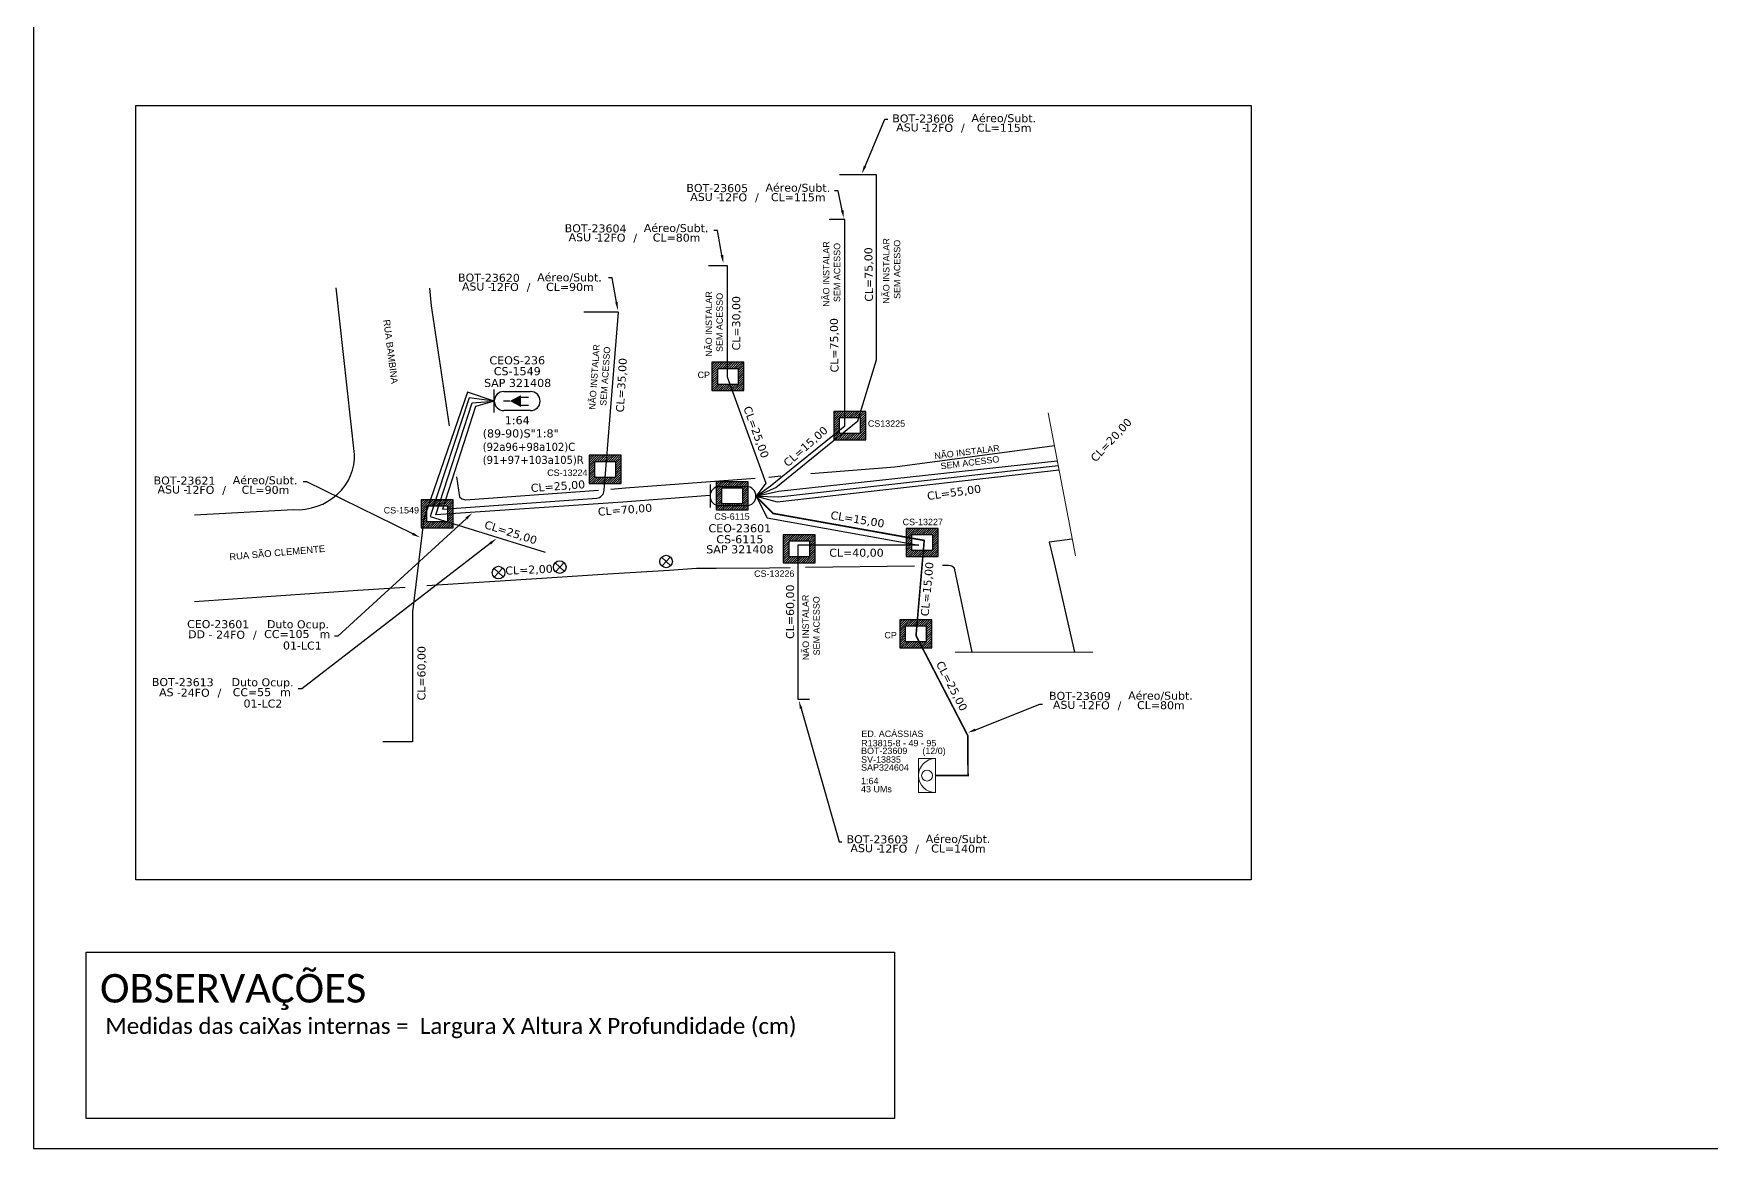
# Model space of a CAD drawing. Extents: x -89 to 749, y 705 to 1299.
# Drawn here: x -89.3 to 330, y 705 to 983.7 of the extents above; entities that cross this region are included whole.
import ezdxf
from ezdxf import colors
from ezdxf.entities.mleader import LeaderData, LeaderLine
from ezdxf.enums import TextEntityAlignment as Align
from ezdxf.math import Vec2, Vec3

# ---------------------------------------------------------------- set-up
doc = ezdxf.new("R2010")
doc.units = 0
for name, color, linetype in [('10.1-Caixas Subterrâneas', 5, 'Continuous'), ('20.4-CEOS', 1, 'Continuous'), ('20.5-CEO', 1, 'Continuous'), ('CAP a instalar', 1, 'Continuous'), ('celulas gpon', 7, 'Continuous'), ('cerco área', 2, 'Continuous'), ('label_cabos', 7, 'Continuous'), ('Legenda', 1, 'Continuous'), ('locais', 7, 'Continuous'), ('locais legendas', 7, 'Continuous'), ('QUADRA', 7, 'Continuous'), ('Segmento de Logradouro Texto', 238, 'Continuous')]:
    doc.layers.add(name, color=color, linetype=linetype)
for name, color, linetype, lineweight in [("20.0-LEGENDA DOS CDO'S", 1, 'Continuous', 0), ('20.1-CDO_INTERIOR', 1, 'Continuous', 0), ('Segmento Logradouro Texto', 7, 'Continuous', 0)]:
    doc.layers.add(name, color=color, linetype=linetype, lineweight=lineweight)
doc.layers.add('EXTRA', color=50, linetype='Continuous', plot=False)
doc.styles.add('ARIAL', font='arial.ttf')
doc.styles.add('DIGICADE', font='arial.ttf')
doc.styles.add('siredit', font='verdana.ttf')
doc.styles.get("Standard").update_dxf_attribs({"font": 'arial.ttf'})
doc.styles.add('WMF-Calibri0', font='calibri.ttf')
doc.linetypes.add('FENCELINE1', pattern='A,0.25,-0.1,[133,ltypeshp.shx,S=0.1,R=0,X=-0.1,Y=0],-0.1,1', length=1.45)

# ---------------------------------------------------------------- blocks, each defined once
blk = doc.blocks.new('*U89')
at = {"layer": '20.4-CEOS', "color": 7, "style": 'siredit'}
for tag, p in [('FIBRAS_SPLITTER', (0, 0)), ('FIBRAS_TOP_C', (0, -4.13)), ('RESERVA_FINAIS', (0, -5.46))]:
    blk.add_attdef(tag, p, '', height=1.01, dxfattribs=at)
for tag, p, flags in [('ID_ATIVIDADE', (0, -6.77), 3), ('QTDE', (0, -9.4), 1), ('FATOR', (0, -8.09), 1), ('FID', (0, -10.71), 1)]:
    blk.add_attdef(tag, p, '', height=1.01, dxfattribs=dict(at, flags=flags))
blk = doc.blocks.new('*X59')
at = {"color": 0, "linetype": 'Continuous'}
for p, q in [((-1.25, 0.34099), (-0.49099, 1.1)), ((-1.25, 0.517767), (-0.667767, 1.1)), ((-1.25, 0.694544), (-0.844544, 1.1)), ((-1.25, 0.87132), (-1.02132, 1.1)), ((-1.25, 1.048097), (-1.198097, 1.1)), ((-1.25, 0.164214), (-0.8035, 0.610714)), ((-1.25, -0.012563), (-0.8035, 0.433937)), ((-1.25, -0.18934), (-0.8035, 0.25716)), ((-1.25, -0.366117), (-0.8035, 0.080383)), ((-0.789214, 0.625), (-0.314214, 1.1)), ((-0.612437, 0.625), (-0.137437, 1.1)), ((-0.43566, 0.625), (0.03934, 1.1)), ((-0.258883, 0.625), (0.216117, 1.1)), ((-0.082107, 0.625), (0.392893, 1.1)), ((0.09467, 0.625), (0.56967, 1.1)), ((0.271447, 0.625), (0.746447, 1.1)), ((0.448223, 0.625), (0.923223, 1.1)), ((0.625, 0.625), (1.1, 1.1)), ((0.801777, 0.625), (1.25, 1.073223)), ((0.8035, 0.449947), (1.25, 0.896447)), ((0.8035, 0.27317), (1.25, 0.71967)), ((0.8035, 0.096393), (1.25, 0.542893)), ((0.8035, -0.080383), (1.25, 0.366117)), ((0.8035, -0.25716), (1.25, 0.18934)), ((0.8035, -0.433937), (1.25, 0.012563)), ((-1.25, -0.542893), (-0.8035, -0.096393)), ((-1.25, -0.71967), (-0.8035, -0.27317)), ((-1.25, -0.896447), (-0.8035, -0.449947)), ((-1.25, -1.073223), (-0.801777, -0.625)), ((-1.1, -1.1), (-0.625, -0.625)), ((-0.923223, -1.1), (-0.448223, -0.625)), ((-0.746447, -1.1), (-0.271447, -0.625)), ((-0.56967, -1.1), (-0.09467, -0.625)), ((-0.392893, -1.1), (0.082107, -0.625)), ((-0.216117, -1.1), (0.258883, -0.625)), ((-0.03934, -1.1), (0.43566, -0.625)), ((0.137437, -1.1), (0.612437, -0.625)), ((0.314214, -1.1), (0.789214, -0.625)), ((0.49099, -1.1), (1.25, -0.34099)), ((0.667767, -1.1), (1.25, -0.517767)), ((0.8035, -0.610714), (1.25, -0.164214)), ((0.844544, -1.1), (1.25, -0.694544)), ((1.02132, -1.1), (1.25, -0.87132)), ((1.198097, -1.1), (1.25, -1.048097))]:
    blk.add_line(p, q, dxfattribs=at)
blk = doc.blocks.new('MANHOLE_MQ')
at = {"color": 0, "linetype": 'Continuous'}
for p, q in [((0.00000623, 0.00000569), (-0.00000627, 0.00000569)), ((-0.00000627, 0.00000569), (-0.00000627, -0.00000531)), ((-0.00000404, 0.00000331), (0.00000399, 0.00000331)), ((-0.00000404, -0.00000294), (-0.00000404, 0.00000331)), ((0.00000399, 0.00000331), (0.00000399, -0.00000294)), ((0.00000623, -0.00000531), (0.00000623, 0.00000569)), ((-0.00000627, -0.00000531), (0.00000623, -0.00000531)), ((0.00000399, -0.00000294), (-0.00000404, -0.00000294)), ((0.00000399, -0.00000294), (0.00000399, -0.00000294))]:
    blk.add_line(p, q, dxfattribs=at)
at = {"color": 0, "linetype": 'Continuous', "xscale": 5e-06, "yscale": 5e-06, "zscale": 1e-05}
blk.add_blockref('*X59', (-0.00000002, 0.00000019), dxfattribs=at)
blk = doc.blocks.new('Inst CB DT OCUP CFOA-SM-DD-G-24')
at = {"layer": 'label_cabos', "color": 0, "style": 'siredit'}
for tag, flags, p in [('ID_ATIVIDADE', 3, (1.31, 2.67)), ('FATOR', 1, (11.56, 2.55))]:
    blk.add_attdef(tag, text='', height=1, rotation=359.69, dxfattribs=dict(at, flags=flags)).set_placement(p, align=Align.MIDDLE_CENTER)
for tag, p in [('TIPO_CABO', (1.11, 0)), ('DESTINO_CABO', (3.13, 1.26)), ('CABO', (4.69, -0.05)), ('/', (7.71, -0.05)), ('LANCE', (10.41, 0.02)), ('TIPO_CABO', (13.11, 1.24)), ('UND', (16.46, 0)), ('FID', (13.65, -1.41))]:
    blk.add_attdef(tag, text='', height=1, rotation=359.69, dxfattribs=at).set_placement(p, align=Align.MIDDLE_CENTER)
blk.add_attdef('QTDE', (11.93, -0.45), '', height=1, rotation=359.69, dxfattribs=at)
blk = doc.blocks.new('LEGENDA DOS CABOS')
at = {"layer": 'EXTRA', "color": 0, "style": 'siredit'}
for tag, p in [('ID', (4.6, 0.97)), ('XX', (9.03, 0.97))]:
    blk.add_attdef(tag, text='', height=0.48, rotation=359.69, dxfattribs=at).set_placement(p, align=Align.MIDDLE_CENTER)
at = {"layer": 'Legenda', "color": 0, "style": 'siredit'}
for tag, p in [('TIPO_CABO', (1.31, 0)), ('CABO', (4.69, -0.05)), ('/', (6.81, -0.05)), ('METROS', (10.03, -0.05))]:
    blk.add_attdef(tag, text='', height=0.8, rotation=359.69, dxfattribs=at).set_placement(p, align=Align.MIDDLE_CENTER)
blk = doc.blocks.new('Inst CB DT OCUP CFOA-SM-AS-80-TS-24')
at = {"layer": 'label_cabos', "color": 0, "style": 'siredit'}
for tag, flags, p in [('ID_ATIVIDADE', 3, (1.31, 2.67)), ('FATOR', 1, (11.56, 2.55))]:
    blk.add_attdef(tag, text='', height=1, rotation=359.69, dxfattribs=dict(at, flags=flags)).set_placement(p, align=Align.MIDDLE_CENTER)
for tag, p in [('TIPO_CABO', (1.76, 0)), ('DESTINO_CABO', (3.13, 1.26)), ('CABO', (4.69, -0.05)), ('/', (7.71, -0.05)), ('LANCE', (10.91, 0)), ('TIPO_CABO', (13.11, 1.24)), ('UND', (15.96, 0)), ('FID', (13.15, -1.41))]:
    blk.add_attdef(tag, text='', height=1, rotation=359.69, dxfattribs=at).set_placement(p, align=Align.MIDDLE_CENTER)
blk.add_attdef('QTDE', (12.43, -0.47), '', height=1, rotation=359.69, dxfattribs=at)

msp = doc.modelspace()

# ---------------------------------------------------------------- linework, layer by layer
msp.add_lwpolyline([(-89.32, 705.02), (749.25, 705.02), (749.25, 1299.02), (-89.32, 1299.02), (-89.32, 705.02)])
msp.add_lwpolyline([(214.92, 772.18), (-63.72, 772.18), (-63.72, 965.69), (214.92, 965.69)], close=True)
at = {"color": 4}
msp.add_lwpolyline([(-49.1, 863.38), (-24.38, 864.7), (-22.87, 864.69), (-21.37, 864.82), (-19.88, 865.12), (-18.44, 865.54), (-17.06, 866.1), (-15.74, 866.8), (-14.51, 867.62), (-13.37, 868.56), (-12.35, 869.59), (-11.47, 870.72), (-10.7, 871.93), (-10.08, 873.21), (-9.6, 874.55), (-9.28, 875.92), (-9.12, 877.3), (-9.1, 878.53), (-13.71, 920.13)], dxfattribs=at)
at = {"color": 7}
msp.add_lwpolyline([(-76.13, 754.1), (125.86, 754.1), (125.86, 712.53), (-76.13, 712.53)], close=True, dxfattribs=at)
at = {"layer": '20.1-CDO_INTERIOR', "lineweight": 18}
msp.add_lwpolyline([(131.83, 793.98), (131.83, 802.48), (136.08, 802.48), (136.08, 793.98)], close=True, dxfattribs=at)
msp.add_circle((133.95, 798.23), 1.36, dxfattribs=at)
msp.add_arc((136.08, 798.23), 4.25, 90.0276, 270.0276, dxfattribs=at)
at = {"layer": '20.4-CEOS', "color": 7}
for p, q in [((28.2, 894.23), (34.89, 894.23)), ((34.89, 889.46), (28.2, 889.46))]:
    msp.add_line(p, q, dxfattribs=at)
for points in [[(25.82, 888.97), (25.82, 894.72)], [(29.7, 891.85), (28.09, 891.85)], [(32.34, 892.79), (34.37, 892.79)], [(32.34, 890.81), (34.37, 890.81)]]:
    msp.add_lwpolyline(points, dxfattribs=at)
msp.add_lwpolyline([(29.7, 891.85, 0, 2.94, 0), (32.46, 891.85, 2.94, 2.94, 0)], format="xyseb", dxfattribs=at)
for centre, start, end in [((28.2, 891.85), 90, 270), ((34.89, 891.85), 270, 90)]:
    msp.add_arc(centre, 2.38, start, end, dxfattribs=at)
at = {"layer": '20.5-CEO', "color": 5}
for p, q in [((82.11, 870.48), (88.82, 870.48)), ((88.82, 865.69), (82.11, 865.69))]:
    msp.add_line(p, q, dxfattribs=at)
msp.add_lwpolyline([(79.72, 870.97), (79.72, 865.2)], dxfattribs=at)
for centre, start, end in [((82.11, 868.08), 90, 270), ((88.82, 868.08), 270, 90)]:
    msp.add_arc(centre, 2.39, start, end, dxfattribs=at)
at = {"layer": 'CAP a instalar', "color": 8, "linetype": 'FENCELINE1', "ltscale": 5}
for points in [[(91.22, 868.08), (96.19, 870.27), (116.68, 886.93), (121.32, 902.17), (121.32, 948.38), (112.11, 948.38)], [(91.22, 868.08), (94.81, 870.69), (113.39, 885.68), (113.39, 937.2), (109.47, 937.2)], [(79.32, 925.72), (83.98, 925.72), (83.99, 897.87), (93.67, 871.34), (93.67, 871.34), (91.22, 868.08)], [(25.82, 891.85), (19.1, 894.06), (8.17, 862.41), (5.34, 839.16), (5.38, 806.65), (-2.06, 806.65)], [(91.22, 868.08), (96.8, 869.33), (166.51, 876.88)], [(91.22, 868.08), (96.91, 867.91), (166.73, 875.73)], [(91.22, 868.08), (96.53, 866.66), (166.93, 874.67)], [(91.22, 868.08), (94, 862.62), (131.87, 855.86), (101.68, 855.83), (101.68, 817.33), (104.54, 817.33)]]:
    msp.add_lwpolyline(points, dxfattribs=at)
msp.add_lwpolyline([(25.82, 891.85), (21.13, 890.46), (12.84, 864.86), (12.84, 864.86, 0.019305), (12.84, 864.86), (51.4, 867.57, 0.393281), (53.26, 869.56), (56.82, 914.03), (48.15, 914.03)], format="xyb", dxfattribs=at)
at = {"layer": 'CAP a instalar', "color": 7, "linetype": 'FENCELINE1', "ltscale": 5}
for points in [[(25.82, 891.85), (19.55, 892.63), (9.77, 862.99), (38.56, 854.09)], [(79.7, 868.28), (57.96, 866.61), (11.18, 863.43), (20.25, 891.44), (25.82, 891.85)]]:
    msp.add_lwpolyline(points, dxfattribs=at)
at = {"layer": 'CAP a instalar', "color": 10, "linetype": 'FENCELINE1', "ltscale": 5, "const_width": 0.4}
msp.add_lwpolyline([(91.22, 868.08), (95.45, 863.76), (133.25, 857.01), (131.2, 833.21), (144.12, 808.26), (144.2, 798.23), (136.08, 798.23)], dxfattribs=at)
at = {"layer": 'cerco área', "lineweight": 0}
for points in [[(171.03, 853.12), (164.22, 888.92)], [(141.02, 829.12), (175.38, 829.12)]]:
    msp.add_lwpolyline(points, dxfattribs=at)
at = {"layer": 'locais', "color": 1}
for p, q in [((41.03, 851.41), (43.34, 849.25)), ((43.27, 851.49), (41.1, 849.17)), ((67.61, 852.83), (69.92, 850.66)), ((69.85, 852.9), (67.68, 850.59)), ((25.71, 850.04), (28.02, 847.88)), ((27.95, 850.12), (25.78, 847.8))]:
    msp.add_line(p, q, dxfattribs=at)
for centre in [(42.18, 850.33), (68.76, 851.74), (26.87, 848.96)]:
    msp.add_circle(centre, 1.58, dxfattribs=at)
at = {"layer": 'QUADRA', "color": 4}
for points in [[(-49.1, 863.38), (-24.38, 864.7), (-22.87, 864.69), (-21.37, 864.82), (-19.88, 865.12), (-18.44, 865.54), (-17.06, 866.1), (-15.74, 866.8), (-14.51, 867.62), (-13.37, 868.56), (-12.35, 869.59), (-11.47, 870.72), (-10.7, 871.93), (-10.08, 873.21), (-9.6, 874.55), (-9.28, 875.92), (-9.12, 877.3), (-9.1, 878.53), (-13.71, 920.13)], [(9.63, 920.03), (10.08, 915.61), (14.5, 885.69)], [(104.94, 873.73), (125.92, 875.43), (165.77, 880.77)], [(16.38, 872.9), (17.12, 867.9), (17.74, 867.37), (18.64, 867.19), (51.83, 869.61)], [(54.97, 869.83), (58.57, 870.13), (90.98, 872.58)], [(94.39, 872.86), (97.44, 873.12)], [(170.24, 857.31), (164.5, 856.61), (164.5, 856.61), (165.69, 851.38)], [(165.69, 851.38), (170.76, 829.12)], [(54.15, 848.54), (37.66, 847.5), (8.98, 845.62)], [(69.49, 849.53), (54.15, 848.54)], [(81.26, 850), (76.36, 849.99), (69.49, 849.53)], [(94.56, 850.09), (81.26, 850)], [(99.75, 850.16), (94.56, 850.09)], [(130.78, 850.61), (103.54, 850.22)], [(145.21, 829.12), (140.81, 850.1), (140.16, 850.61), (139.33, 850.73), (137.79, 850.71)], [(3.51, 845.26), (-8.27, 844.49), (-39.5, 842.35), (-49.1, 841.68)]]:
    msp.add_lwpolyline(points, dxfattribs=at)

# ---------------------------------------------------------------- block references
at = {"color": 0, "lineweight": 0}
ref = msp.add_blockref('Inst CB DT OCUP CFOA-SM-DD-G-24', (-49.45, 833.56), dxfattribs=dict(at, xscale=2, yscale=2, zscale=2))
ref.add_attrib('DESTINO_CABO', 'CEO-23601', dxfattribs={"layer": 'label_cabos', "color": 0, "height": 2, "rotation": 359.69, "style": 'siredit'}).set_placement((-43.18, 836.08), align=Align.MIDDLE_CENTER)
ref.add_attrib('TIPO_CABO', 'Duto Ocup.', dxfattribs={"layer": 'label_cabos', "color": 0, "height": 2, "rotation": 359.69, "style": 'siredit'}).set_placement((-23.23, 836.05), align=Align.MIDDLE_CENTER)
ref.add_attrib('/', '/', dxfattribs={"layer": 'label_cabos', "color": 0, "height": 2, "rotation": 359.69, "style": 'siredit'}).set_placement((-34.02, 833.45), align=Align.MIDDLE_CENTER)
ref.add_attrib('FID', '01-LC1', dxfattribs={"layer": 'label_cabos', "color": 0, "height": 2, "rotation": 359.69, "style": 'siredit'}).set_placement((-22.15, 830.73), align=Align.MIDDLE_CENTER)
ref.add_attrib('LANCE', 'CC=', dxfattribs={"layer": 'label_cabos', "color": 0, "height": 2, "rotation": 359.69, "style": 'siredit'}).set_placement((-28.63, 833.6), align=Align.MIDDLE_CENTER)
ref.add_attrib('UND', 'm', dxfattribs={"layer": 'label_cabos', "color": 0, "height": 2, "rotation": 359.69, "style": 'siredit'}).set_placement((-16.52, 833.56), align=Align.MIDDLE_CENTER)
ref.add_attrib('CABO', '24FO', dxfattribs={"layer": 'label_cabos', "color": 0, "height": 2, "rotation": 359.69, "style": 'siredit'}).set_placement((-40.08, 833.45), align=Align.MIDDLE_CENTER)
ref.add_attrib('TIPO_CABO', 'DD - ', dxfattribs={"layer": 'label_cabos', "color": 0, "height": 2, "rotation": 359.69, "style": 'siredit'}).set_placement((-47.22, 833.55), align=Align.MIDDLE_CENTER)
ref.add_attrib('QTDE', '105', (-25.59, 832.65), dxfattribs={"layer": 'label_cabos', "color": 0, "height": 2, "rotation": 359.69, "style": 'siredit'})
at = {"layer": '10.1-Caixas Subterrâneas', "color": 30, "xscale": 639575.1086223164, "yscale": 639575.1086223164, "zscale": 639575.1086223164}
for p, rotation in [((84.19, 898.14), 180.0000000000628), ((114.62, 885.82), 180.0000000000628), ((53.49, 874.89), 180.0000000000628), ((85.24, 868.26), 180.0000000000628), ((11.53, 863.79), 180.000000000063), ((132.7, 856.63), 180.0000000000627), ((102.02, 855.03), 180.0000000000627), ((131.11, 833.8), 180.0000000000625)]:
    msp.add_blockref('MANHOLE_MQ', p, dxfattribs=dict(at, rotation=rotation))
at = {"layer": '20.4-CEOS', "color": 0, "lineweight": 0}
ref = msp.add_blockref('*U89', (22.92, 882.75), dxfattribs=dict(at, xscale=2, yscale=2, zscale=2))
ref.add_attrib('FIBRAS_SPLITTER', '(89-90)S"1:8"', (22.92, 882.75), dxfattribs={"color": 7, "height": 2.0194, "style": 'siredit'})
ref.add_attrib('FIBRAS_TOP_C', '(92a96+98a102)C', (22.92, 879.4), dxfattribs={"color": 7, "height": 2.0194, "style": 'siredit', "width": 0.9})
ref.add_attrib('RESERVA_FINAIS', '(91+97+103a105)R', (22.92, 876.14), dxfattribs={"color": 7, "height": 2.0194, "style": 'siredit', "width": 0.9})
at = {"layer": 'label_cabos', "color": 0, "lineweight": 0}
ref = msp.add_blockref('LEGENDA DOS CABOS', (124.51, 959.21), dxfattribs=dict(at, xscale=2, yscale=2, zscale=2))
ref.add_attrib('ID', 'BOT-23606', dxfattribs={"color": 0, "height": 2, "rotation": 359.69, "style": 'siredit'}).set_placement((132.99, 962.47), align=Align.MIDDLE_CENTER)
ref.add_attrib('CABO', '12FO', dxfattribs={"color": 0, "height": 2, "rotation": 359.69, "style": 'siredit'}).set_placement((136.84, 960.16), align=Align.MIDDLE_CENTER)
ref.add_attrib('METROS', 'CL=115m', dxfattribs={"color": 0, "height": 2, "rotation": 359.69, "style": 'siredit'}).set_placement((153.23, 960.16), align=Align.MIDDLE_CENTER)
ref.add_attrib('XX', 'Aéreo/Subt.', dxfattribs={"color": 0, "height": 2, "rotation": 359.69, "style": 'siredit'}).set_placement((153.12, 962.56), align=Align.MIDDLE_CENTER)
ref.add_attrib('/', '/', dxfattribs={"color": 0, "height": 2, "rotation": 359.69, "style": 'siredit'}).set_placement((142.89, 960.16), align=Align.MIDDLE_CENTER)
ref.add_attrib('TIPO_CABO', 'ASU -', dxfattribs={"color": 0, "height": 2, "rotation": 359.69, "style": 'siredit'}).set_placement((129.99, 960.25), align=Align.MIDDLE_CENTER)
ref = msp.add_blockref('LEGENDA DOS CABOS', (73.05, 941.83), dxfattribs=dict(at, xscale=2, yscale=2, zscale=2))
ref.add_attrib('ID', 'BOT-23605', dxfattribs={"color": 0, "height": 2, "rotation": 359.69, "style": 'siredit'}).set_placement((81.53, 945.09), align=Align.MIDDLE_CENTER)
ref.add_attrib('CABO', '12FO', dxfattribs={"color": 0, "height": 2, "rotation": 359.69, "style": 'siredit'}).set_placement((85.38, 942.78), align=Align.MIDDLE_CENTER)
ref.add_attrib('METROS', 'CL=115m', dxfattribs={"color": 0, "height": 2, "rotation": 359.69, "style": 'siredit'}).set_placement((101.77, 942.78), align=Align.MIDDLE_CENTER)
ref.add_attrib('XX', 'Aéreo/Subt.', dxfattribs={"color": 0, "height": 2, "rotation": 359.69, "style": 'siredit'}).set_placement((101.67, 945.18), align=Align.MIDDLE_CENTER)
ref.add_attrib('/', '/', dxfattribs={"color": 0, "height": 2, "rotation": 359.69, "style": 'siredit'}).set_placement((91.44, 942.78), align=Align.MIDDLE_CENTER)
ref.add_attrib('TIPO_CABO', 'ASU -', dxfattribs={"color": 0, "height": 2, "rotation": 359.69, "style": 'siredit'}).set_placement((78.53, 942.87), align=Align.MIDDLE_CENTER)
ref = msp.add_blockref('LEGENDA DOS CABOS', (42.65, 931.75), dxfattribs=dict(at, xscale=2, yscale=2, zscale=2))
ref.add_attrib('ID', 'BOT-23604', dxfattribs={"color": 0, "height": 2, "rotation": 359.69, "style": 'siredit'}).set_placement((51.13, 935.01), align=Align.MIDDLE_CENTER)
ref.add_attrib('CABO', '12FO', dxfattribs={"color": 0, "height": 2, "rotation": 359.69, "style": 'siredit'}).set_placement((54.98, 932.7), align=Align.MIDDLE_CENTER)
ref.add_attrib('METROS', 'CL=80m', dxfattribs={"color": 0, "height": 2, "rotation": 359.69, "style": 'siredit'}).set_placement((71.37, 932.7), align=Align.MIDDLE_CENTER)
ref.add_attrib('XX', 'Aéreo/Subt.', dxfattribs={"color": 0, "height": 2, "rotation": 359.69, "style": 'siredit'}).set_placement((71.26, 935.1), align=Align.MIDDLE_CENTER)
ref.add_attrib('/', '/', dxfattribs={"color": 0, "height": 2, "rotation": 359.69, "style": 'siredit'}).set_placement((61.03, 932.7), align=Align.MIDDLE_CENTER)
ref.add_attrib('TIPO_CABO', 'ASU -', dxfattribs={"color": 0, "height": 2, "rotation": 359.69, "style": 'siredit'}).set_placement((48.13, 932.79), align=Align.MIDDLE_CENTER)
ref = msp.add_blockref('LEGENDA DOS CABOS', (15.99, 919.42), dxfattribs=dict(at, xscale=2, yscale=2, zscale=2))
ref.add_attrib('ID', 'BOT-23620', dxfattribs={"color": 0, "height": 2, "rotation": 359.69, "style": 'siredit'}).set_placement((24.47, 922.68), align=Align.MIDDLE_CENTER)
ref.add_attrib('CABO', '12FO', dxfattribs={"color": 0, "height": 2, "rotation": 359.69, "style": 'siredit'}).set_placement((28.32, 920.37), align=Align.MIDDLE_CENTER)
ref.add_attrib('METROS', 'CL=90m', dxfattribs={"color": 0, "height": 2, "rotation": 359.69, "style": 'siredit'}).set_placement((44.71, 920.37), align=Align.MIDDLE_CENTER)
ref.add_attrib('XX', 'Aéreo/Subt.', dxfattribs={"color": 0, "height": 2, "rotation": 359.69, "style": 'siredit'}).set_placement((44.61, 922.77), align=Align.MIDDLE_CENTER)
ref.add_attrib('/', '/', dxfattribs={"color": 0, "height": 2, "rotation": 359.69, "style": 'siredit'}).set_placement((34.38, 920.37), align=Align.MIDDLE_CENTER)
ref.add_attrib('TIPO_CABO', 'ASU -', dxfattribs={"color": 0, "height": 2, "rotation": 359.69, "style": 'siredit'}).set_placement((21.47, 920.47), align=Align.MIDDLE_CENTER)
ref = msp.add_blockref('LEGENDA DOS CABOS', (-60.07, 868.7), dxfattribs=dict(at, xscale=2, yscale=2, zscale=2))
ref.add_attrib('ID', 'BOT-23621', dxfattribs={"color": 0, "height": 2, "rotation": 359.69, "style": 'siredit'}).set_placement((-51.59, 871.96), align=Align.MIDDLE_CENTER)
ref.add_attrib('CABO', '12FO', dxfattribs={"color": 0, "height": 2, "rotation": 359.69, "style": 'siredit'}).set_placement((-47.75, 869.65), align=Align.MIDDLE_CENTER)
ref.add_attrib('METROS', 'CL=90m', dxfattribs={"color": 0, "height": 2, "rotation": 359.69, "style": 'siredit'}).set_placement((-31.36, 869.65), align=Align.MIDDLE_CENTER)
ref.add_attrib('XX', 'Aéreo/Subt.', dxfattribs={"color": 0, "height": 2, "rotation": 359.69, "style": 'siredit'}).set_placement((-31.46, 872.05), align=Align.MIDDLE_CENTER)
ref.add_attrib('/', '/', dxfattribs={"color": 0, "height": 2, "rotation": 359.69, "style": 'siredit'}).set_placement((-41.69, 869.65), align=Align.MIDDLE_CENTER)
ref.add_attrib('TIPO_CABO', 'ASU -', dxfattribs={"color": 0, "height": 2, "rotation": 359.69, "style": 'siredit'}).set_placement((-54.59, 869.74), align=Align.MIDDLE_CENTER)
ref = msp.add_blockref('Inst CB DT OCUP CFOA-SM-AS-80-TS-24', (-58.3, 819.06), dxfattribs=dict(at, xscale=2, yscale=2, zscale=2))
ref.add_attrib('DESTINO_CABO', 'BOT-23613', dxfattribs={"color": 0, "height": 2, "rotation": 359.69, "style": 'siredit'}).set_placement((-52.03, 821.58), align=Align.MIDDLE_CENTER)
ref.add_attrib('CABO', '24FO', dxfattribs={"color": 0, "height": 2, "rotation": 359.69, "style": 'siredit'}).set_placement((-48.92, 818.95), align=Align.MIDDLE_CENTER)
ref.add_attrib('TIPO_CABO', 'Duto Ocup.', dxfattribs={"color": 0, "height": 2, "rotation": 359.69, "style": 'siredit'}).set_placement((-32.08, 821.55), align=Align.MIDDLE_CENTER)
ref.add_attrib('/', '/', dxfattribs={"color": 0, "height": 2, "rotation": 359.69, "style": 'siredit'}).set_placement((-42.87, 818.95), align=Align.MIDDLE_CENTER)
ref.add_attrib('TIPO_CABO', 'AS - ', dxfattribs={"color": 0, "height": 2, "rotation": 359.69, "style": 'siredit'}).set_placement((-54.77, 819.05), align=Align.MIDDLE_CENTER)
ref.add_attrib('FID', '01-LC2', dxfattribs={"color": 0, "height": 2, "rotation": 359.69, "style": 'siredit'}).set_placement((-32, 816.23), align=Align.MIDDLE_CENTER)
ref.add_attrib('LANCE', 'CC=', dxfattribs={"color": 0, "height": 2, "rotation": 359.69, "style": 'siredit'}).set_placement((-36.48, 819.06), align=Align.MIDDLE_CENTER)
ref.add_attrib('QTDE', '55', (-33.44, 818.11), dxfattribs={"color": 0, "height": 2, "rotation": 359.69, "style": 'siredit'})
ref.add_attrib('UND', 'm', dxfattribs={"color": 0, "height": 2, "rotation": 359.69, "style": 'siredit'}).set_placement((-26.37, 819.06), align=Align.MIDDLE_CENTER)
ref = msp.add_blockref('LEGENDA DOS CABOS', (163.67, 814.87), dxfattribs=dict(at, xscale=2, yscale=2, zscale=2))
ref.add_attrib('ID', 'BOT-23609', dxfattribs={"color": 0, "height": 2, "rotation": 359.69, "style": 'siredit'}).set_placement((172.15, 818.13), align=Align.MIDDLE_CENTER)
ref.add_attrib('CABO', '12FO', dxfattribs={"color": 0, "height": 2, "rotation": 359.69, "style": 'siredit'}).set_placement((176, 815.82), align=Align.MIDDLE_CENTER)
ref.add_attrib('METROS', 'CL=80m', dxfattribs={"color": 0, "height": 2, "rotation": 359.69, "style": 'siredit'}).set_placement((192.39, 815.82), align=Align.MIDDLE_CENTER)
ref.add_attrib('XX', 'Aéreo/Subt.', dxfattribs={"color": 0, "height": 2, "rotation": 359.69, "style": 'siredit'}).set_placement((192.29, 818.21), align=Align.MIDDLE_CENTER)
ref.add_attrib('/', '/', dxfattribs={"color": 0, "height": 2, "rotation": 359.69, "style": 'siredit'}).set_placement((182.06, 815.82), align=Align.MIDDLE_CENTER)
ref.add_attrib('TIPO_CABO', 'ASU -', dxfattribs={"color": 0, "height": 2, "rotation": 359.69, "style": 'siredit'}).set_placement((169.15, 815.91), align=Align.MIDDLE_CENTER)
ref = msp.add_blockref('LEGENDA DOS CABOS', (113.08, 779.03), dxfattribs=dict(at, xscale=2, yscale=2, zscale=2))
ref.add_attrib('ID', 'BOT-23603', dxfattribs={"color": 0, "height": 2, "rotation": 359.69, "style": 'siredit'}).set_placement((121.56, 782.29), align=Align.MIDDLE_CENTER)
ref.add_attrib('CABO', '12FO', dxfattribs={"color": 0, "height": 2, "rotation": 359.69, "style": 'siredit'}).set_placement((125.41, 779.98), align=Align.MIDDLE_CENTER)
ref.add_attrib('METROS', 'CL=140m', dxfattribs={"color": 0, "height": 2, "rotation": 359.69, "style": 'siredit'}).set_placement((141.8, 779.98), align=Align.MIDDLE_CENTER)
ref.add_attrib('XX', 'Aéreo/Subt.', dxfattribs={"color": 0, "height": 2, "rotation": 359.69, "style": 'siredit'}).set_placement((141.7, 782.38), align=Align.MIDDLE_CENTER)
ref.add_attrib('/', '/', dxfattribs={"color": 0, "height": 2, "rotation": 359.69, "style": 'siredit'}).set_placement((131.47, 779.98), align=Align.MIDDLE_CENTER)
ref.add_attrib('TIPO_CABO', 'ASU -', dxfattribs={"color": 0, "height": 2, "rotation": 359.69, "style": 'siredit'}).set_placement((118.56, 780.08), align=Align.MIDDLE_CENTER)

# ---------------------------------------------------------------- texts
at = {"color": 7, "style": 'WMF-Calibri0'}
msp.add_text('OBSERVAÇÕES', height=7.1308, dxfattribs=at).set_placement((-72.71, 741.49))
at = {"color": 7, "insert": (-71.36, 737.64), "char_height": 4, "width": 658.8434, "attachment_point": 1, "style": 'WMF-Calibri0'}
msp.add_mtext('Medidas das caiXas internas =  Largura X Altura X Profundidade (cm)', dxfattribs=at)
at = {"layer": '10.1-Caixas Subterrâneas', "color": 30, "style": 'ARIAL'}
for s, p in [('CP', (76.62, 897.59)), ('CS13225', (119.16, 885.43)), ('CS-13224', (39.04, 873.13)), ('CS-1549', (-1.82, 863.75)), ('CS-6115', (80.8, 862.18)), ('CS-13227', (127.85, 860.82)), ('CS-13226', (90.74, 847.91)), ('CP', (123.3, 832.53))]:
    msp.add_text(s, height=1.6, dxfattribs=at).set_placement(p)
at = {"layer": '20.1-CDO_INTERIOR', "lineweight": 18, "style": 'ARIAL'}
for s, p in [('BOT-23609', (117.47, 803.62)), ('SAP324604', (117.47, 799.46)), ('SV-13835', (117.48, 801.44)), ('1:64', (117.46, 796.08)), ('43 UMs', (117.46, 794.05))]:
    msp.add_text(s, height=1.6, rotation=359.9724, dxfattribs=at).set_placement(p)
msp.add_text('         (12/0)', height=1.6, rotation=359.9724, dxfattribs=at).set_placement((132.9, 803.61), align=Align.CENTER)
at = {"layer": '20.4-CEOS', "color": 7, "style": 'siredit'}
for s, p in [('CEOS-236', (31.55, 903.04)), ('SAP 321408', (31.65, 897.39)), ('CS-1549', (31.55, 900.33)), ('1:64', (31.55, 888.07)), ('CEO-23601', (87.17, 861.06))]:
    msp.add_text(s, height=2.019, dxfattribs=at).set_placement(p, align=Align.TOP_CENTER)
at = {"layer": '20.5-CEO', "color": 7, "style": 'siredit'}
for s, p in [('SAP 321408', (87.19, 855.8)), ('CS-6115', (87.19, 858.32))]:
    msp.add_text(s, height=2.028, dxfattribs=at).set_placement(p, align=Align.TOP_CENTER)
at = {"layer": 'celulas gpon', "style": 'siredit'}
for s, rotation, p in [('CL=75,00', 90.6828, (120.44, 916.7)), ('CL=30,00', 90, (87.26, 904.5)), ('CL=75,00', 90.6828, (111.83, 899.01)), ('CL=35,00', 86.7509, (58.18, 888.98)), ('CL=25,00', 289.9188, (88.03, 890.15)), ('CL=15,00', 41.3861, (99.15, 875.26)), ('CL=20,00', 47.2866, (176.07, 876.45)), ('CL=25,00', 4.0799, (35.01, 869.1)), ('CL=55,00', 8.1562, (134.11, 867.09)), ('CL=70,00', 4.4495, (51.77, 863.17)), ('CL=15,00', 350.5941, (109.72, 862.41)), ('CL=25,00', 342.2558, (23.17, 860.14)), ('CL=15,00', 84.7143, (134.33, 837.98)), ('CL=2,00', 2.5449, (28.61, 848.44)), ('CL=60,00', 90, (100.73, 832.39)), ('CL=60,00', 89.8497, (8.59, 817.01)), ('CL=25,00', 297.4291, (136.13, 826.2))]:
    msp.add_text(s, height=2, rotation=rotation, dxfattribs=at).set_placement(p)
msp.add_text('CL=40,00', height=2, dxfattribs=at).set_placement((109.52, 852.94))
at = {"layer": 'locais legendas', "color": 8}
for s, rotation, p in [('NÃO INSTALAR', 90, (109.55, 915.41)), ('SEM ACESSO', 90, (112.26, 916.6)), ('NÃO INSTALAR', 90, (124.56, 916.19)), ('SEM ACESSO', 90, (127.27, 917.38)), ('NÃO INSTALAR', 90, (80.22, 902.93)), ('SEM ACESSO', 90, (82.92, 904.12)), ('NÃO INSTALAR', 85.9817, (51.02, 889.64)), ('SEM ACESSO', 85.9817, (53.8, 890.64)), ('NÃO INSTALAR', 7.125, (135.91, 877.3)), ('SEM ACESSO', 7.125, (137.43, 874.76)), ('NÃO INSTALAR', 90.3068, (104.46, 827.07)), ('SEM ACESSO', 90.3068, (107.17, 828.28))]:
    msp.add_text(s, height=1.6, rotation=rotation, dxfattribs=at).set_placement(p)
at = {"layer": 'Segmento de Logradouro Texto', "color": 3, "linetype": 'Continuous', "char_height": 1.6, "width": 33.8988, "attachment_point": 1, "style": 'DIGICADE'}
for s, insert in [('ED. ACÁSSIAS', (117.55, 809.48)), ('R13815-8 - 49 - 95', (117.51, 807.15))]:
    msp.add_mtext(s, dxfattribs=dict(at, insert=insert))
at = {"layer": 'Segmento Logradouro Texto', "color": 5, "linetype": 'Continuous', "char_height": 1.68, "attachment_point": 1, "style": 'DIGICADE'}
for s, insert, width, rotation in [('\\o\\l\\fArial|b0|i0|c0|p34;\\T1.0000000000;\\W1.0000000000;RUA BAMBINA', (-0.26, 912.33), 21.0722, 277.2099), ('\\o\\l\\fArial|b0|i0|c0|p34;\\T1.0000000000;\\W1.0000000000;RUA SÃO CLEMENTE', (-40.46, 853.73), 25.4184, 5.0179)]:
    msp.add_mtext(s, dxfattribs=dict(at, insert=insert, width=width, rotation=rotation))

# ---------------------------------------------------------------- leaders
at = {"layer": "20.0-LEGENDA DOS CDO'S", "color": 7, "lineweight": 0}
ml = msp.add_multileader_mtext('Standard', dxfattribs=at)
ml.set_content('\\P', color=7)
ml.set_leader_properties()
ml.build(insert=Vec2(0, 0))
ml.multileader.update_dxf_attribs({"text_right_attachment_type": 6, "dogleg_length": 0.36, "arrow_head_size": 2})
ctx = ml.context
ctx.base_point, ctx.char_height, ctx.arrow_head_size, ctx.landing_gap_size, ctx.plane_origin, ctx.plane_x_axis = Vec3(124.52, 962.53), 0.36, 2, 0.18, Vec3(1176966.24, -19430130.19), Vec3(-1, 0)
ctx.right_attachment, ctx.text_align_type = 6, 2
notes = []
notes.append((ctx, [(0, (1, 1, 0), (123.44, 962.28), (1, 0), 0.72, [(0, [(117.67, 948.7)], 0, [])])]))
ctx.mtext.insert, ctx.mtext.alignment = Vec3(124.34, 962.71), 3
ml = msp.add_multileader_mtext('Standard', dxfattribs=at)
ml.set_content('\\P', color=7)
ml.set_leader_properties()
ml.build(insert=Vec2(0, 0))
ml.multileader.update_dxf_attribs({"text_right_attachment_type": 6, "dogleg_length": 0.36, "arrow_head_size": 2})
ctx = ml.context
ctx.base_point, ctx.char_height, ctx.arrow_head_size, ctx.landing_gap_size, ctx.plane_origin = Vec3(110.65, 944.68), 0.36, 2, 0.18, Vec3(-1176731.08, -19430161.84)
ctx.right_attachment, ctx.text_align_type = 6, 2
notes.append((ctx, [(0, (1, 1, 0), (111.73, 944.43), (-1, 0), 0.72, [(0, [(113.17, 937.53)], 0, [])])]))
ctx.mtext.insert, ctx.mtext.alignment = Vec3(110.83, 944.86), 3
ml = msp.add_multileader_mtext('Standard', dxfattribs=at)
ml.set_content('\\P', color=7)
ml.set_leader_properties()
ml.build(insert=Vec2(0, 0))
ml.multileader.update_dxf_attribs({"text_right_attachment_type": 6, "dogleg_length": 0.36, "arrow_head_size": 2})
ctx = ml.context
ctx.base_point, ctx.char_height, ctx.arrow_head_size, ctx.landing_gap_size, ctx.plane_origin = Vec3(80.52, 934.73), 0.36, 2, 0.18, Vec3(-1176761.21, -19430177.72)
ctx.right_attachment, ctx.text_align_type = 6, 2
notes.append((ctx, [(0, (1, 1, 0), (81.6, 934.47), (-1, 0), 0.72, [(0, [(83.04, 926.34)], 0, [])])]))
ctx.mtext.insert, ctx.mtext.alignment = Vec3(80.7, 934.91), 3
ml = msp.add_multileader_mtext('Standard', dxfattribs=at)
ml.set_content('\\P', color=7)
ml.set_leader_properties()
ml.build(insert=Vec2(0, 0))
ml.multileader.update_dxf_attribs({"text_right_attachment_type": 6, "dogleg_length": 0.36, "arrow_head_size": 2})
ctx = ml.context
ctx.base_point, ctx.char_height, ctx.arrow_head_size, ctx.landing_gap_size, ctx.plane_origin = Vec3(54.18, 922.86), 0.36, 2, 0.18, Vec3(-1176787.55, -19430189.49)
ctx.right_attachment, ctx.text_align_type = 6, 2
notes.append((ctx, [(0, (1, 1, 0), (55.26, 922.61), (-1, 0), 0.72, [(0, [(56.7, 914.57)], 0, [])])]))
ctx.mtext.insert, ctx.mtext.alignment = Vec3(54.36, 923.04), 3
ml = msp.add_multileader_mtext('Standard', dxfattribs=at)
ml.set_content('\\P', color=7)
ml.set_leader_properties()
ml.build(insert=Vec2(0, 0))
ml.multileader.update_dxf_attribs({"text_right_attachment_type": 6, "dogleg_length": 0.36, "arrow_head_size": 2})
ctx = ml.context
ctx.base_point, ctx.char_height, ctx.arrow_head_size, ctx.landing_gap_size, ctx.plane_origin = Vec3(-22.1, 871.92), 0.36, 2, 0.18, Vec3(-1176863.83, -19430256.45)
ctx.right_attachment, ctx.text_align_type = 6, 2
notes.append((ctx, [(0, (1, 1, 0), (-21.02, 871.67), (-1, 0), 0.72, [(0, [(7.24, 857.77)], 0, [])])]))
ctx.mtext.insert, ctx.mtext.alignment = Vec3(-21.92, 872.1), 3
ml = msp.add_multileader_mtext('Standard', dxfattribs=at)
ml.set_content('\\P', color=7)
ml.set_leader_properties()
ml.build(insert=Vec2(0, 0))
ml.multileader.update_dxf_attribs({"text_right_attachment_type": 6, "dogleg_length": 0.36, "arrow_head_size": 2})
ctx = ml.context
ctx.base_point, ctx.char_height, ctx.arrow_head_size, ctx.landing_gap_size, ctx.plane_origin = Vec3(-14.33, 833.36), 0.36, 2, 0.18, Vec3(-1176856.06, -19430295.01)
ctx.right_attachment, ctx.text_align_type = 6, 2
notes.append((ctx, [(0, (1, 1, 0), (-13.25, 833.11), (-1, 0), 0.72, [(0, [(20.31, 863.86)], 0, [])])]))
ctx.mtext.insert, ctx.mtext.alignment = Vec3(-14.15, 833.54), 3
ml = msp.add_multileader_mtext('Standard', dxfattribs=at)
ml.set_content('\\P', color=7)
ml.set_leader_properties()
ml.build(insert=Vec2(0, 0))
ml.multileader.update_dxf_attribs({"text_right_attachment_type": 6, "dogleg_length": 0.36, "arrow_head_size": 2})
ctx = ml.context
ctx.base_point, ctx.char_height, ctx.arrow_head_size, ctx.landing_gap_size, ctx.plane_origin = Vec3(-23.39, 820.16), 0.36, 2, 0.18, Vec3(-1176865.12, -19430308.21)
ctx.right_attachment, ctx.text_align_type = 6, 2
notes.append((ctx, [(0, (1, 1, 0), (-22.31, 819.91), (-1, 0), 0.72, [(0, [(26.38, 857.49)], 0, [])])]))
ctx.mtext.insert, ctx.mtext.alignment = Vec3(-23.21, 820.34), 3
ml = msp.add_multileader_mtext('Standard', dxfattribs=at)
ml.set_content('\\P', color=7)
ml.set_leader_properties()
ml.build(insert=Vec2(0, 0))
ml.multileader.update_dxf_attribs({"text_right_attachment_type": 6, "dogleg_length": 0.36, "arrow_head_size": 2})
ctx = ml.context
ctx.base_point, ctx.char_height, ctx.arrow_head_size, ctx.landing_gap_size, ctx.plane_origin, ctx.plane_x_axis = Vec3(113.04, 781.92), 0.36, 2, 0.18, Vec3(1176954.77, -19430346.45), Vec3(-1, 0)
ctx.right_attachment, ctx.text_align_type = 6, 2
notes.append((ctx, [(0, (1, 1, 0), (111.96, 781.67), (1, 0), 0.72, [(0, [(101.94, 816.91)], 0, [])])]))
ctx.mtext.insert, ctx.mtext.alignment = Vec3(127.17, 778.06), 3
ml = msp.add_multileader_mtext('Standard', dxfattribs=at)
ml.set_content('\\P', color=7)
ml.set_leader_properties()
ml.build(insert=Vec2(0, 0))
ml.multileader.update_dxf_attribs({"text_right_attachment_type": 6, "dogleg_length": 0.36, "arrow_head_size": 2})
ctx = ml.context
ctx.base_point, ctx.char_height, ctx.arrow_head_size, ctx.landing_gap_size, ctx.plane_origin, ctx.plane_x_axis = Vec3(163.18, 816.3), 0.36, 2, 0.18, Vec3(1177004.91, -19430312.07), Vec3(-1, 0)
ctx.right_attachment = 6
notes.append((ctx, [(0, (1, 1, 0), (162.1, 816.05), (1, 0), 0.72, [(0, [(144.2, 808.97)], 0, [])])]))
ctx.mtext.insert = Vec3(163, 816.23)
for ctx, leaders in notes:
    for number, flags, end, landing, length, lines in leaders:
        leader = LeaderData()
        leader.index, (leader.has_last_leader_line, leader.has_dogleg_vector, leader.attachment_direction) = number, flags
        leader.last_leader_point, leader.dogleg_vector, leader.dogleg_length = Vec3(end), Vec3(landing), length
        for number, points, colour, breaks in lines:
            line = LeaderLine()
            line.index, line.vertices, line.color, line.breaks = number, Vec3.list(points), colors.encode_raw_color(colour), breaks
            leader.lines.append(line)
        ctx.leaders.append(leader)

doc.saveas('drawing.dxf')
